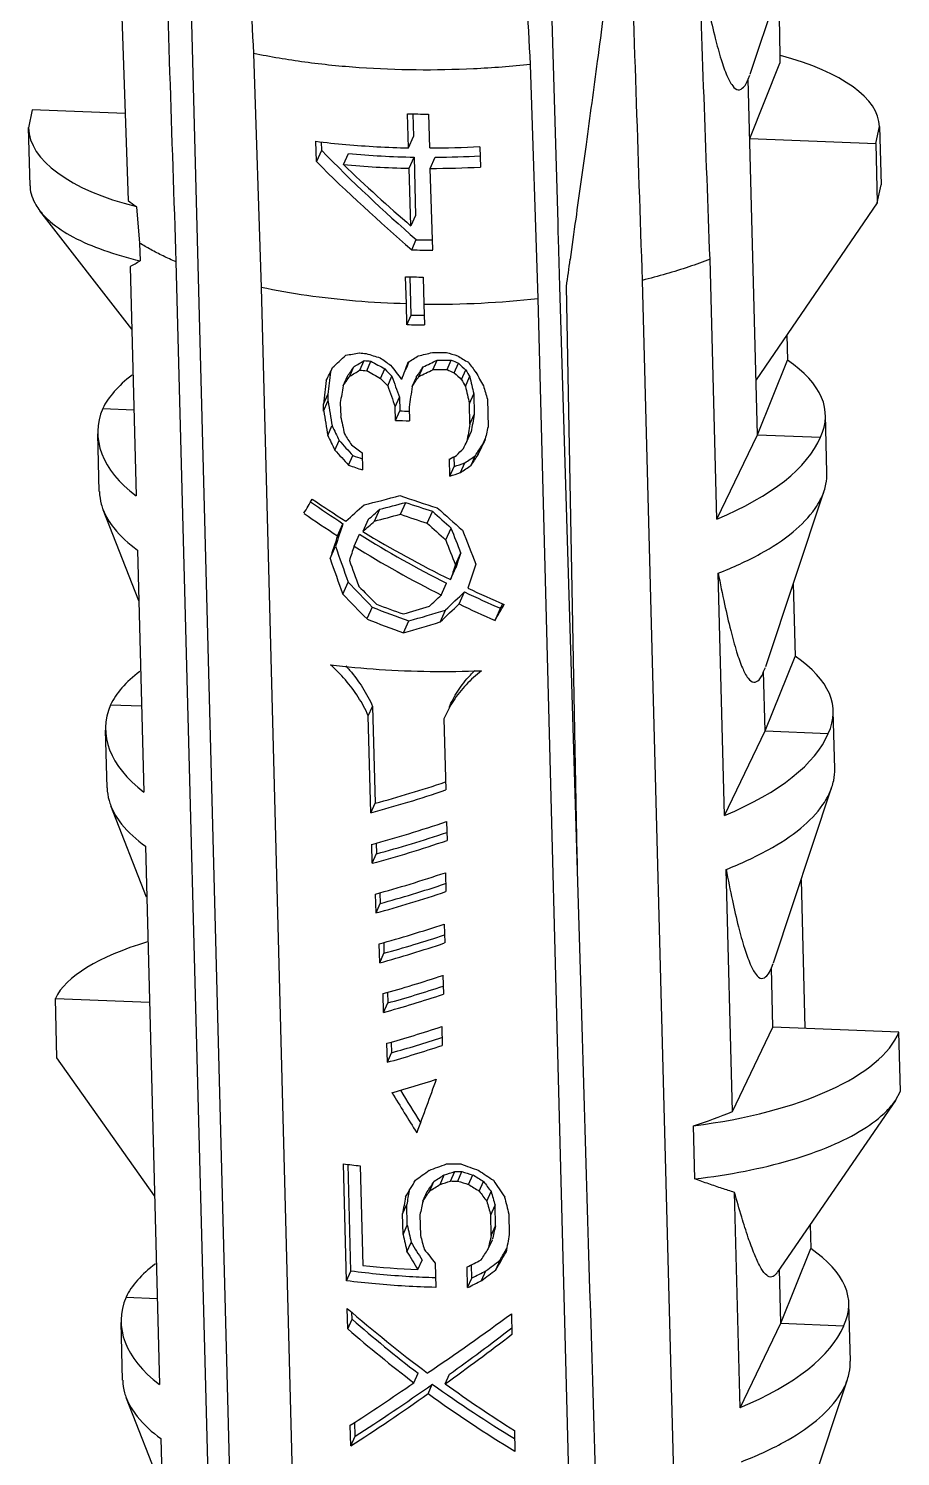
# Model space of a CAD drawing. Header units: millimetres. Extents: x 1366 to 1807, y -424 to -118.
# Drawn here: x 1571.84 to 1578.75, y -408.05 to -396.74 of the extents above; entities that cross this region are included whole.
import ezdxf

# ---------------------------------------------------------------- set-up
doc = ezdxf.new("R2010")
doc.units = ezdxf.units.MM
doc.layers.add('02___PRT_ALL_AXES', color=7, linetype='Continuous')

# ---------------------------------------------------------------- blocks, each defined once
blk = doc.blocks.new('*u50')
at = {"layer": '02___PRT_ALL_AXES', "color": 7, "linetype": 'Continuous'}
for p, q in [((22.846, 13.973), (23.012, 8.4)), ((20.007, 13.848), (20.457, -3.306)), ((24.537, 9.579), (25.001, 10.971)), ((19.541, 10.501), (19.607, 8.577)), ((24.762, 10.254), (24.772, 9.724)), ((20.601, 9.743), (20.661, 7.889)), ((22.856, 7.801), (22.796, 9.655)), ((24.534, 9.069), (24.773, 9.665)), ((24.772, 9.724), (24.773, 9.665)), ((24.521, 9.538), (24.535, 9.572)), ((24.595, 6.722), (24.521, 9.538)), ((18.846, 9.296), (18.819, 9.154)), ((19.583, 9.266), (18.846, 9.296)), ((21.83, 8.995), (21.821, 9.264)), ((21.865, 9.264), (21.869, 9.085)), ((21.989, 9.263), (21.997, 8.994)), ((18.831, 8.694), (18.819, 9.155)), ((21.83, 8.995), (21.869, 9.085)), ((24.534, 9.069), (25.532, 9.029)), ((25.532, 9.029), (25.562, 9.163)), ((25.562, 9.163), (25.574, 8.703)), ((21.099, 8.886), (21.094, 9.047)), ((21.139, 8.975), (21.099, 8.886)), ((21.137, 9.043), (21.139, 8.975)), ((21.314, 8.862), (21.353, 8.951)), ((22.395, 9.004), (22.4, 8.843)), ((25.532, 9.029), (25.544, 8.56)), ((21.835, 8.834), (21.874, 8.921)), ((21.849, 8.376), (21.835, 8.834)), ((21.874, 8.921), (21.886, 8.458)), ((22.002, 8.832), (22.042, 8.92)), ((22.023, 8.186), (22.002, 8.832)), ((25.544, 8.56), (25.574, 8.703)), ((19.636, 7.559), (18.908, 8.496)), ((19.674, 8.529), (19.698, 8.241)), ((25.544, 8.56), (24.584, 7.157)), ((21.886, 8.458), (21.849, 8.376)), ((23.012, 8.4), (23.014, 8.353)), ((21.855, 8.187), (21.891, 8.268)), ((23.014, 8.353), (23.014, 8.325)), ((23.014, 8.325), (23.016, 8.278)), ((23.016, 8.278), (23.027, 7.896)), ((19.698, 8.241), (19.702, 8.1)), ((19.623, 8.053), (19.671, 6.237)), ((20.271, -2.656), (19.989, 8.092)), ((24.273, 6.053), (24.219, 8.113)), ((21.813, 7.759), (21.806, 7.973)), ((21.851, 7.67), (21.843, 7.972)), ((21.946, 7.971), (21.952, 7.756)), ((23.681, 7.945), (23.963, -2.803)), ((20.661, 7.889), (20.943, -2.859)), ((23.167, 3.389), (23.081, 7.897)), ((21.817, 7.594), (21.813, 7.759)), ((21.952, 7.756), (21.957, 7.592)), ((23.138, -2.946), (22.856, 7.801)), ((21.817, 7.594), (21.851, 7.67)), ((24.827, 7.512), (24.832, 7.313)), ((21.364, 7.186), (21.397, 7.262)), ((21.443, 7.234), (21.477, 7.309)), ((21.498, 7.229), (21.531, 7.305)), ((21.608, 7.168), (21.642, 7.243)), ((21.912, 7.184), (21.945, 7.259)), ((22.022, 7.237), (22.056, 7.313)), ((22.135, 7.238), (22.168, 7.314)), ((22.192, 7.212), (22.226, 7.288)), ((24.595, 6.722), (24.832, 7.313)), ((21.312, 7.11), (21.346, 7.186)), ((21.665, 7.11), (21.698, 7.186)), ((21.858, 7.103), (21.892, 7.179)), ((22.25, 7.159), (22.284, 7.235)), ((22.28, 7.105), (22.314, 7.182)), ((21.156, 6.964), (21.19, 7.041)), ((21.19, 7.041), (21.191, 6.987)), ((21.724, 6.944), (21.757, 7.02)), ((21.757, 7.02), (21.76, 6.911)), ((22.312, 6.97), (22.346, 7.046)), ((22.346, 7.046), (22.351, 6.883)), ((19.406, 6.929), (19.653, 6.919)), ((21.157, 6.91), (21.156, 6.964)), ((21.157, 6.91), (21.191, 6.987)), ((21.289, 6.976), (21.292, 6.867)), ((21.727, 6.835), (21.724, 6.944)), ((21.727, 6.835), (21.76, 6.911)), ((21.835, 6.941), (21.838, 6.832)), ((22.316, 6.806), (22.312, 6.97)), ((22.455, 7.003), (22.46, 6.785)), ((21.189, 6.716), (21.223, 6.793)), ((22.316, 6.806), (22.351, 6.883)), ((25.146, 6.422), (25.134, 6.879)), ((19.379, 6.271), (19.367, 6.728)), ((21.245, 6.601), (21.279, 6.677)), ((22.292, 6.669), (22.326, 6.746)), ((24.273, 6.053), (24.595, 6.722)), ((24.595, 6.722), (25.094, 6.703)), ((21.461, 6.58), (21.464, 6.444)), ((22.38, 6.563), (22.414, 6.64)), ((21.355, 6.48), (21.389, 6.557)), ((22.157, 6.394), (22.153, 6.53)), ((22.157, 6.394), (22.191, 6.47)), ((22.189, 6.547), (22.191, 6.47)), ((22.241, 6.422), (22.275, 6.499)), ((22.325, 6.479), (22.359, 6.556)), ((24.66, 4.885), (25.124, 6.277)), ((19.693, 5.406), (19.409, 6.127)), ((21.559, 6.038), (21.601, 6.132)), ((21.765, 6.092), (21.807, 6.186)), ((21.977, 6.021), (22.019, 6.115)), ((21.267, 5.922), (21.31, 6.017)), ((21.51, 6.05), (21.468, 5.955)), ((21.398, 5.839), (21.441, 5.934)), ((22.125, 5.888), (22.167, 5.983)), ((19.682, 5.808), (19.732, 3.89)), ((21.208, 5.742), (21.251, 5.839)), ((22.201, 5.692), (22.243, 5.787)), ((22.162, 5.574), (22.204, 5.669)), ((21.309, 5.459), (21.351, 5.554)), ((22.089, 5.451), (22.131, 5.546)), ((24.335, 3.706), (24.284, 5.625)), ((22.23, 5.382), (22.273, 5.477)), ((24.879, 5.542), (24.894, 4.966)), ((21.542, 5.356), (21.5, 5.262)), ((22.08, 5.238), (22.122, 5.333)), ((22.515, 5.25), (22.558, 5.348)), ((21.79, 5.153), (21.832, 5.247)), ((24.644, 4.845), (24.658, 4.878)), ((24.657, 4.376), (24.894, 4.966)), ((24.657, 4.376), (24.644, 4.845)), ((19.468, 4.582), (19.714, 4.573)), ((21.511, 4.495), (21.545, 4.57)), ((21.545, 4.57), (21.565, 3.802)), ((25.207, 4.075), (25.195, 4.533)), ((21.531, 3.726), (21.511, 4.495)), ((22.117, 4.487), (22.11, 4.471)), ((22.11, 4.471), (22.125, 3.908)), ((19.441, 3.924), (19.429, 4.381)), ((24.335, 3.706), (24.657, 4.376)), ((24.657, 4.376), (25.156, 4.356)), ((24.721, 2.539), (25.185, 3.931)), ((19.754, 3.059), (19.471, 3.781)), ((21.531, 3.726), (21.565, 3.802)), ((22.131, 3.658), (22.135, 3.508)), ((19.744, 3.462), (19.855, -0.804)), ((21.542, 3.327), (21.538, 3.477)), ((21.542, 3.327), (21.575, 3.403)), ((21.573, 3.487), (21.575, 3.403)), ((23.168, 3.342), (23.167, 3.389)), ((23.168, 3.314), (23.168, 3.342)), ((23.169, 3.267), (23.168, 3.314)), ((22.122, 3.251), (22.125, 3.102)), ((24.396, 1.36), (24.346, 3.278)), ((24.94, 3.195), (24.971, 2.019)), ((21.572, 2.933), (21.568, 3.082)), ((21.603, 3.092), (21.605, 3.008)), ((21.572, 2.933), (21.605, 3.008)), ((22.112, 2.845), (22.116, 2.695)), ((21.602, 2.538), (21.598, 2.688)), ((21.602, 2.538), (21.635, 2.614)), ((21.633, 2.698), (21.635, 2.614)), ((24.706, 2.498), (24.719, 2.532)), ((24.718, 2.029), (24.706, 2.498)), ((22.102, 2.439), (22.106, 2.289)), ((21.632, 2.144), (21.628, 2.294)), ((21.663, 2.304), (21.665, 2.22)), ((19.031, 2.256), (19.776, 2.226)), ((19.043, 1.786), (19.031, 2.256)), ((21.632, 2.144), (21.665, 2.22)), ((22.093, 2.033), (22.097, 1.883)), ((24.396, 1.36), (24.718, 2.029)), ((25.716, 1.989), (24.718, 2.029)), ((25.728, 1.52), (25.716, 1.989)), ((21.662, 1.75), (21.658, 1.9)), ((21.662, 1.75), (21.695, 1.825)), ((21.693, 1.91), (21.695, 1.825)), ((19.816, 0.692), (19.043, 1.786)), ((25.688, 1.448), (25.728, 1.52)), ((25.688, 1.448), (24.751, 0.085)), ((24.099, 0.826), (24.088, 1.247)), ((21.338, 0.018), (21.314, 0.944)), ((21.372, 0.095), (21.35, 0.94)), ((21.447, 0.929), (21.468, 0.139)), ((21.998, 0.73), (22.031, 0.805)), ((22.08, 0.782), (22.113, 0.858)), ((22.163, 0.809), (22.196, 0.884)), ((22.219, 0.809), (22.252, 0.884)), ((22.304, 0.782), (22.338, 0.858)), ((22.39, 0.729), (22.424, 0.805)), ((21.944, 0.65), (21.978, 0.725)), ((22.449, 0.649), (22.484, 0.725)), ((24.458, -0.987), (24.413, 0.719)), ((21.782, 0.548), (21.815, 0.624)), ((21.82, 0.46), (21.815, 0.624)), ((22.481, 0.541), (22.515, 0.618)), ((22.519, 0.454), (22.515, 0.618)), ((21.786, 0.385), (21.782, 0.548)), ((21.786, 0.385), (21.82, 0.46)), ((21.92, 0.542), (21.924, 0.378)), ((22.485, 0.377), (22.481, 0.541)), ((22.485, 0.377), (22.519, 0.454)), ((22.624, 0.547), (22.628, 0.384)), ((25.012, 0.464), (25.017, 0.273)), ((22.459, 0.267), (22.494, 0.344)), ((21.817, 0.247), (21.851, 0.322)), ((24.78, -0.318), (25.017, 0.273)), ((21.903, 0.107), (21.937, 0.182)), ((22.04, 0.157), (22.045, -0.034)), ((22.297, -0.036), (22.293, 0.128)), ((22.331, 0.04), (22.328, 0.145)), ((22.521, 0.106), (22.555, 0.183)), ((21.338, 0.018), (21.372, 0.095)), ((22.297, -0.036), (22.331, 0.04)), ((22.409, 0.021), (22.443, 0.097)), ((24.78, -0.318), (24.769, 0.111)), ((19.591, -0.111), (19.837, -0.121)), ((21.348, -0.363), (21.344, -0.2)), ((25.331, -0.618), (25.319, -0.161)), ((19.564, -0.769), (19.552, -0.312)), ((21.348, -0.363), (21.382, -0.286)), ((21.382, -0.286), (21.381, -0.231)), ((22.645, -0.243), (22.649, -0.406)), ((24.458, -0.987), (24.78, -0.318)), ((24.78, -0.318), (25.279, -0.338)), ((21.872, -0.789), (21.905, -0.714)), ((22.121, -0.798), (22.154, -0.722)), ((24.845, -2.155), (25.308, -0.763)), ((21.984, -0.876), (22.018, -0.801)), ((19.877, -1.634), (19.594, -0.913)), ((21.372, -1.29), (21.368, -1.126)), ((21.407, -1.213), (21.404, -1.103)), ((19.867, -1.232), (19.899, -2.452)), ((21.372, -1.29), (21.407, -1.213)), ((22.669, -1.169), (22.673, -1.333))]:
    blk.add_line(p, q, dxfattribs=at)
for centre, radius, start, end in [((21.98, 17.035), 7.772, 268.8257, 270.0627), ((21.998, 15.702), 6.782, 264.5454, 268.9511), ((21.988, 16.824), 7.83, 270.0699, 272.9829), ((21.978, 16.142), 7.31, 264.7832, 268.8726), ((21.992, 16.649), 7.817, 270.074, 272.9921), ((22.007, 16.101), 7.18, 270.2785, 273.1203), ((22.024, 15.382), 7.116, 268.9277, 269.9713), ((22.011, 15.858), 7.673, 268.8375, 270.0909), ((13.781, 17.881), 11.433, 300.7279, 301.1876), ((-52.951, 19.056), 76.846, 351.65083, 351.81228), ((22.016, 15.587), 7.616, 268.4202, 269.4683), ((22.024, 15.427), 7.671, 269.467, 276.2288), ((22.027, 15.178), 7.586, 268.4209, 269.4732), ((22.039, 14.721), 7.053, 268.4735, 269.3177), ((22.005, 14.388), 7.041, 265.3944, 265.8378), ((22.033, 15.079), 7.705, 269.8911, 270.7286), ((22.021, 13.801), 6.514, 265.2141, 265.6929), ((22.049, 14.486), 7.173, 270.054, 270.955), ((22.008, 14.241), 7.03, 265.3941, 265.8381), ((22.037, 14.938), 7.7, 269.8908, 270.7288), ((22.055, 13.835), 6.93, 267.5606, 268.1666), ((22.043, 14.295), 7.466, 267.5719, 268.4215), ((22.126, 7.42), 6.526, 262.8517, 264.0325), ((22.202, 8.625), 7.68, 269.4722, 270.3097), ((22.205, 8.485), 7.676, 269.6811, 270.1001), ((22.218, 8.032), 7.147, 269.8283, 270.2788), ((22.202, 7.216), 7.115, 264.0752, 267.5907)]:
    blk.add_arc(centre, radius, start, end, dxfattribs=at)
for centre, major_axis, ratio, start_param, end_param in [((23.377, 9.115), (2.185, 0.047), 0.348979, 6.284974, 7.150363), ((20.841, 9.216), (2.023, 0.063), 0.396825, 3.139661, 4.084631), ((22.183, 9.397), (2.647, -2.513), 0.282901, 4.584245, 4.868069), ((22.104, 9.468), (2.866, -2.721), 0.282801, -1.653922, -1.392542), ((22.098, 9.66), (2.872, -2.743), 0.281673, -1.574947, -1.391894), ((22.189, 9.163), (2.893, 0.09), 0.396825, -2.686012, -2.637238), ((22.206, 8.497), (2.853, 0.843), 0.310534, -1.972146, -1.933025), ((22.21, 8.365), (2.887, -0.744), 0.388785, -1.720132, -1.681227), ((22.209, 8.381), (2.853, 0.843), 0.310536, -1.767811, -1.728862), ((22.204, 8.581), (2.881, -1.016), 0.382807, -1.461672, -1.432207), ((22.185, 9.306), (2.738, 5.604), 0.007033, -1.962015, -1.942239), ((22.198, 8.797), (2.794, 2.884), 0.104653, -2.030889, -1.991546), ((22.198, 8.793), (2.575, 3.936), 0.038318, -1.966151, -1.945026), ((22.207, 8.482), (2.614, 1.855), 0.181698, -2.010998, -1.979427), ((22.215, 8.17), (2.665, -1.437), 0.359171, 4.649185, 4.691041), ((22.211, 8.312), (2.854, -2.053), 0.327296, -1.548095, -1.518965), ((22.216, 8.106), (-2.648, 2.808), 0.262119, 1.631234, 1.652125), ((22.212, 8.281), (-2.863, 3.957), 0.20909, 1.675365, 1.704482), ((22.215, 8.144), (2.701, 6.986), 0.007727, -4.587482, -4.568066), ((22.215, 8.144), (2.512, 6.496), 0.007727, -4.578806, -4.569024), ((22.211, 8.31), (2.812, 1.995), 0.181696, -1.835486, -1.806337), ((22.219, 8.003), (2.575, 3.936), 0.038318, -1.756643, -1.735735), ((22.215, 8.175), (2.626, 1.437), 0.231049, -1.798523, -1.756612), ((22.206, 8.51), (2.665, -1.437), 0.35917, -1.393248, -1.372101), ((22.2, 8.738), (2.854, -2.053), 0.327295, -1.333765, -1.304151), ((22.2, 8.732), (-2.648, 2.808), 0.262119, 1.851276, 1.872501), ((22.188, 9.199), (-2.875, 4.422), 0.187792, -4.392486, -4.372646), ((22.25, 6.816), (2.884, 0.062), 0.348979, -0.17385, 0.454199), ((22.25, 6.816), (2.884, 0.062), 0.348979, 2.695806, 2.967743), ((22.111, 12.125), (2.352, 19.564), 0.017507, -4.453274, -4.443356), ((22.111, 12.125), (2.187, 18.191), 0.017507, 1.845971, 1.856111), ((22.198, 8.793), (2.77, 4.234), 0.038318, -1.954511, -1.9349), ((22.207, 8.482), (2.812, 1.995), 0.181698, -2.000872, -1.97155), ((22.215, 8.17), (2.866, -1.546), 0.359171, -1.627608, -1.588703), ((22.216, 8.106), (-2.848, 3.02), 0.262119, -4.64851, -4.629087), ((22.22, 7.959), (-2.796, 7.993), 0.088552, 1.636679, 1.657558), ((22.219, 8.003), (2.77, 4.234), 0.038318, -1.759801, -1.740365), ((22.215, 8.175), (2.825, 1.545), 0.231049, -1.803153, -1.764203), ((22.206, 8.51), (2.866, -1.546), 0.35917, -1.403839, -1.38421), ((22.2, 8.732), (-2.848, 3.02), 0.262119, -4.444019, -4.424329), ((22.187, 9.231), (-2.917, 5.812), 0.140242, -4.419011, -4.40914), ((22.187, 9.231), (-2.712, 5.404), 0.140242, -4.405367, -4.394723), ((22.146, 10.809), (-2.952, 13.192), 0.048134, -4.444625, -4.433957), ((22.18, 9.503), (-2.917, 5.812), 0.140242, -4.379411, -4.359484), ((22.159, 10.289), (2.506, 13.962), 0.019726, -4.479113, -4.469286), ((22.22, 7.959), (-3.007, 8.597), 0.088552, -4.644533, -4.62512), ((22.233, 7.475), (2.428, 16.762), 0.018767, -4.6875, -4.677788), ((22.146, 10.809), (-3.174, 14.187), 0.048134, -4.459042, -4.449153), ((22.145, 10.828), (-3.092, 11.39), 0.062886, -4.397073, -4.387074), ((22.25, 6.816), (2.883, 0.09), 0.396825, 9.247244, 9.875293), ((22.33, 3.797), (-3.332, 19.79), 0.032283, 1.407435, 1.417352), ((22.33, 3.797), (-3.098, 18.401), 0.032283, 1.391153, 1.401855), ((22.256, 6.616), (-2.712, 5.404), 0.140241, 1.467854, 1.489185), ((22.281, 5.633), (-3.174, 14.187), 0.048134, 1.472928, 1.482755), ((22.295, 5.113), (2.506, 13.962), 0.019726, 1.452794, 1.462684), ((22.295, 5.113), (2.33, 12.982), 0.019726, 1.437598, 1.448266), ((22.256, 6.616), (-2.917, 5.812), 0.140241, 1.483351, 1.503126), ((22.242, 7.125), (-2.648, 2.808), 0.262119, 7.767054, 7.809456), ((22.242, 7.129), (-2.875, 4.422), 0.187792, 1.539422, 1.559033), ((22.261, 6.419), (2.546, 5.211), 0.007033, -1.524823, -1.515616), ((22.295, 5.094), (2.584, 11.166), 0.019452, 1.423289, 1.433289), ((22.25, 6.816), (2.883, 0.09), 0.396825, -0.805583, -0.177534), ((22.242, 7.125), (-2.848, 3.02), 0.262119, 1.497809, 1.537152), ((22.234, 7.44), (2.854, -2.053), 0.327295, -1.635818, -1.606496), ((22.241, 7.19), (2.794, 2.884), 0.104652, -1.689531, -1.669841), ((22.254, 6.691), (2.738, 5.604), 0.007033, -1.581192, -1.571321), ((22.253, 6.723), (2.77, 4.234), 0.038318, -1.603233, -1.583393), ((22.253, 6.723), (2.575, 3.936), 0.038318, -1.588037, -1.566625), ((22.261, 6.419), (2.738, 5.604), 0.007033, -1.541591, -1.521664), ((22.234, 7.425), (2.887, -0.744), 0.388785, -1.77875, -1.739629), ((22.234, 7.425), (2.684, -0.692), 0.388785, 4.493554, 4.521635), ((22.235, 7.412), (2.825, 1.545), 0.231051, -1.7251, -1.705471), ((22.237, 7.341), (2.643, 1.007), 0.284341, -1.695934, -1.664185), ((22.241, 7.184), (2.812, 1.995), 0.181698, -1.69882, -1.669205), ((22.241, 7.184), (2.614, 1.855), 0.181698, -1.685945, -1.654009), ((22.237, 7.341), (2.843, 1.083), 0.284341, -1.706524, -1.677059), ((22.237, 7.312), (2.844, 1.038), 0.289335, -1.945211, -1.843099), ((22.237, 7.312), (2.883, -0.965), 0.384288, 4.675947, 4.778059), ((22.208, 8.427), (2.757, 4.822), 0.021902, -2.061964, -2.035469), ((22.254, 6.688), (2.613, -1.494), 0.353898, -1.838536, -1.733227), ((22.249, 6.849), (2.864, -1.637), 0.353898, 4.495385, 4.592881), ((22.233, 7.494), (2.797, 2.759), 0.113666, -2.007905, -1.954442), ((22.238, 7.295), (2.551, 2.517), 0.113666, -1.969998, -1.932989), ((22.241, 7.164), (2.595, 0.947), 0.289335, -1.923758, -1.843099), ((22.241, 7.164), (2.63, -0.881), 0.384288, -1.607238, -1.526579), ((22.238, 7.295), (2.598, -2.633), 0.270719, 4.899046, 4.953844), ((22.233, 7.494), (2.847, -2.886), 0.270719, -1.362687, -1.294781), ((22.254, 6.688), (2.864, -1.637), 0.353898, -1.814295, -1.715613), ((22.209, 8.4), (2.439, 7.284), 0.013282, -4.374798, -4.348697), ((22.238, 7.295), (2.797, 2.759), 0.113666, -1.959634, -1.9259), ((22.241, 7.164), (2.844, 1.038), 0.289335, -1.916669, -1.843099), ((22.241, 7.164), (2.883, -0.965), 0.384288, -1.607238, -1.533668), ((22.238, 7.295), (2.847, -2.886), 0.270719, -1.391228, -1.341287), ((22.209, 8.4), (2.674, 7.985), 0.013282, -4.392412, -4.368693), ((22.254, 6.688), (2.613, -1.494), 0.353898, 4.602048, 4.866123), ((22.249, 6.849), (2.864, -1.637), 0.353898, 4.641151, 4.88194), ((22.22, 7.954), (-2.994, 8.204), 0.093682, -4.492111, -4.467381), ((22.22, 7.954), (-2.731, 7.485), 0.093682, 1.803021, 1.83018), ((22.209, 8.4), (-2.994, 8.204), 0.093682, -4.445605, -4.41102), ((22.294, 5.138), (-2.731, 7.485), 0.093682, 1.442965, 1.481014), ((22.22, 7.954), (2.674, 7.985), 0.013282, -4.439811, -4.425053), ((22.254, 6.688), (2.864, -1.637), 0.353898, -1.668214, -1.427425), ((22.283, 5.583), (2.439, 7.284), 0.013282, 1.547273, 1.563483), ((22.294, 5.138), (-2.994, 8.204), 0.093682, 1.46296, 1.497545), ((22.283, 5.583), (-2.994, 8.204), 0.093682, 1.519321, 1.544051), ((22.283, 5.583), (2.674, 7.985), 0.013282, 1.561649, 1.576406), ((22.294, 5.138), (2.674, 7.985), 0.013282, 1.505288, 1.529007), ((22.271, 6.044), (2.598, -2.633), 0.270719, 4.631838, 4.706417), ((22.271, 6.044), (2.847, -2.886), 0.270719, -1.634816, -1.566911), ((22.265, 6.243), (2.847, -2.886), 0.270719, -1.588311, -1.538369), ((22.265, 6.243), (2.797, 2.759), 0.113666, -1.778759, -1.745025), ((22.271, 6.044), (2.551, 2.517), 0.113666, -1.74036, -1.681656), ((22.254, 6.688), (2.613, -1.494), 0.353898, 4.91913, 5.026476), ((22.249, 6.849), (2.864, -1.637), 0.353898, 4.929338, 5.028021), ((22.266, 6.225), (2.63, -0.881), 0.384288, 4.563977, 4.675947), ((22.262, 6.374), (2.883, -0.965), 0.384288, -1.680809, -1.607238), ((22.262, 6.374), (2.844, 1.038), 0.289335, -1.843099, -1.769528), ((22.266, 6.225), (2.595, 0.947), 0.289335, 4.440087, 4.552057), ((22.271, 6.044), (2.797, 2.759), 0.113666, -1.750218, -1.696755), ((22.254, 6.688), (2.864, -1.637), 0.353898, -1.379155, -1.281659), ((22.295, 5.111), (2.757, 4.822), 0.021902, -1.529328, -1.502833), ((22.295, 5.111), (2.515, 4.399), 0.021902, -1.504378, -1.496519), ((22.266, 6.225), (2.883, -0.965), 0.384288, -1.70935, -1.607238), ((22.266, 6.225), (2.844, 1.038), 0.289335, -1.843099, -1.740987), ((22.312, 4.469), (2.884, 0.062), 0.348979, -0.17385, 0.454199), ((22.312, 4.469), (2.884, 0.062), 0.348979, 2.695806, 2.967743), ((22.312, 4.469), (2.883, 0.09), 0.396825, 9.247244, 9.875293), ((22.312, 4.469), (2.883, 0.09), 0.396825, -0.805583, -0.177534), ((22.301, 4.883), (2.642, 1.042), 0.279989, 4.321679, 4.535253), ((22.301, 4.883), (2.841, 1.121), 0.279989, -1.953514, -1.742597), ((22.308, 4.633), (2.841, 1.121), 0.279989, -1.953514, -1.742597), ((22.312, 4.483), (2.841, 1.121), 0.279989, -1.953514, -1.742597), ((22.312, 4.483), (2.642, 1.042), 0.279989, 4.321679, 4.535253), ((22.318, 4.234), (2.841, 1.121), 0.279989, -1.94646, -1.749652), ((22.322, 4.084), (2.841, 1.121), 0.279989, -1.94646, -1.749652), ((22.322, 4.084), (2.642, 1.042), 0.279989, 4.329271, 4.527664), ((22.329, 3.834), (2.841, 1.121), 0.279989, -1.939411, -1.756701), ((22.332, 3.684), (2.642, 1.042), 0.279989, 4.336858, 4.520079), ((21.026, 2.176), (2.023, 0.043), 0.348979, 2.23888, 2.967743), ((22.332, 3.684), (2.841, 1.121), 0.279989, -1.939411, -1.756701), ((22.339, 3.434), (2.841, 1.121), 0.279989, -1.932366, -1.763746), ((22.343, 3.285), (2.841, 1.121), 0.279989, -1.932366, -1.763746), ((22.343, 3.285), (2.642, 1.042), 0.279989, 4.344439, 4.5125), ((22.35, 3.035), (2.841, 1.121), 0.279989, -1.925326, -1.770786), ((22.353, 2.885), (2.642, 1.042), 0.279989, 4.352015, 4.504924), ((23.562, 2.075), (2.184, 0.068), 0.396825, -1.339942, -0.177534), ((22.353, 2.885), (2.841, 1.121), 0.279989, -1.925326, -1.770786), ((22.36, 2.635), (2.841, 1.121), 0.279989, -1.914464, -1.789667), ((22.37, 2.263), (2.692, 7.316), 0.009896, -4.620093, -4.561705), ((22.37, 2.263), (-2.887, 4.841), 0.17112, -4.658404, -4.591996), ((22.37, 2.263), (-2.684, 4.502), 0.17112, -4.650925, -4.593327), ((22.373, 2.122), (2.883, 0.09), 0.396825, -0.946448, -0.805583), ((22.378, 1.932), (2.835, 1.27), 0.262889, -1.823371, -1.774763), ((22.373, 2.157), (2.876, -1.231), 0.374887, -1.456067, -1.407027), ((22.379, 1.918), (2.76, 4.688), 0.025171, -1.822456, -1.793333), ((22.379, 1.901), (2.807, 2.217), 0.159569, -1.871881, -1.833054), ((22.385, 1.669), (2.575, 3.936), 0.038318, -1.787971, -1.767089), ((22.383, 1.745), (2.614, 1.855), 0.181697, -1.833062, -1.801708), ((22.382, 1.802), (2.843, 1.083), 0.284342, -1.784576, -1.755376), ((22.382, 1.802), (2.643, 1.007), 0.284342, -1.779947, -1.748528), ((22.377, 1.989), (2.881, -1.016), 0.382807, -1.491015, -1.461671), ((22.377, 1.989), (2.679, -0.945), 0.382807, -1.482678, -1.45108), ((22.374, 2.119), (2.653, -1.909), 0.327295, -1.352641, -1.320892), ((22.368, 2.322), (2.85, -2.299), 0.310451, -1.319224, -1.279701), ((22.363, 2.512), (-2.673, 4.111), 0.187792, -4.409225, -4.387958), ((22.354, 2.854), (-2.888, 4.885), 0.1695, -4.38388, -4.354023), ((22.37, 2.253), (2.506, 13.962), 0.019726, -4.596162, -4.586449), ((22.37, 2.253), (2.33, 12.982), 0.019726, -4.591325, -4.583008), ((22.385, 1.669), (2.77, 4.234), 0.038318, -1.788929, -1.769513), ((22.383, 1.745), (2.812, 1.995), 0.181697, -1.835486, -1.806338), ((22.374, 2.119), (2.854, -2.053), 0.327295, -1.363231, -1.333766), ((22.363, 2.512), (-2.875, 4.422), 0.187792, -4.4221, -4.402375), ((22.329, 3.827), (-2.875, 10.59), 0.062886, -4.432311, -4.421643), ((22.296, 5.061), (-3.174, 14.187), 0.048134, -4.409386, -4.399387), ((22.388, 1.58), (2.584, 11.166), 0.019452, -4.624434, -4.614729), ((22.329, 3.827), (-3.092, 11.39), 0.062886, -4.446729, -4.436839), ((22.408, 0.811), (-2.952, 13.192), 0.048134, -4.696536, -4.686088), ((22.449, -0.762), (2.403, 10.382), 0.019452, 1.457859, 1.468528), ((22.408, 0.811), (-3.174, 14.187), 0.048134, -4.693095, -4.683382), ((22.39, 1.484), (-3.092, 11.39), 0.062886, -4.63224, -4.622535), ((22.449, -0.762), (2.584, 11.166), 0.019452, 1.473055, 1.482945), ((22.481, -1.996), (2.506, 13.962), 0.019726, 1.403028, 1.413028), ((22.399, 1.147), (-2.888, 4.885), 0.1695, -4.628018, -4.598896), ((22.399, 1.147), (-2.685, 4.542), 0.1695, -4.630725, -4.599403), ((22.393, 1.389), (-2.863, 3.957), 0.20909, -4.578704, -4.549576), ((22.415, 0.553), (2.77, 4.234), 0.038318, -1.632847, -1.613123), ((22.424, 0.211), (2.76, 4.688), 0.025171, -1.578317, -1.54846), ((22.424, 0.211), (2.566, 4.359), 0.025171, -1.562338, -1.541578), ((22.435, -0.224), (2.884, 0.062), 0.348979, -0.17385, 0.454199), ((22.435, -0.224), (2.884, 0.062), 0.348979, 2.695806, 2.967743), ((22.402, 1.024), (2.825, 1.545), 0.231048, -1.734894, -1.695635), ((22.41, 0.743), (2.61, 2.062), 0.159568, -1.683514, -1.640885), ((22.407, 0.861), (2.825, 1.545), 0.231049, -1.734893, -1.695635), ((22.407, 0.861), (2.626, 1.437), 0.231049, -1.725057, -1.68276), ((22.41, 0.743), (2.807, 2.217), 0.159568, -1.696388, -1.656865), ((22.435, -0.224), (2.883, 0.09), 0.396825, 9.247244, 9.875293), ((22.419, 0.387), (2.85, -2.268), 0.312649, 4.581369, 4.806174), ((22.423, 0.225), (2.65, -2.102), 0.313112, -1.718465, -1.518174), ((22.42, 0.336), (2.809, 2.106), 0.170398, -1.853955, -1.618493), ((22.435, -0.224), (2.883, 0.09), 0.396825, -0.805583, -0.177534), ((22.423, 0.225), (2.85, -2.261), 0.313112, -1.702182, -1.516201), ((22.425, 0.153), (2.807, 2.182), 0.162937, -1.804429, -1.617531), ((22.425, 0.153), (2.61, 2.029), 0.162937, -1.7998, -1.612045), ((22.42, 0.333), (2.807, 2.182), 0.162937, -2.077798, -1.891816), ((22.425, 0.171), (2.807, 2.188), 0.162348, -2.07771, -1.852905), ((22.425, 0.171), (2.61, 2.035), 0.162348, -2.093992, -1.851947), ((22.423, 0.223), (2.852, -2.177), 0.318882, -1.482147, -1.246686), ((22.423, 0.223), (2.651, -2.024), 0.318882, -1.48119, -1.2412), ((22.418, 0.406), (2.85, -2.261), 0.313112, -1.428814, -1.241916)]:
    blk.add_ellipse(centre, major_axis=major_axis, ratio=ratio, start_param=start_param, end_param=end_param, dxfattribs=at)
for points, start_tangent, end_tangent in [([(24.219, 8.113), (24.124, 10.683), (24.027, 13.321), (23.929, 16.025)], (-0.0374, 0.9993), (-0.035909, 0.999355)), ([(20.434, 12.944), (20.49, 11.866), (20.546, 10.799), (20.601, 9.743)], (0.052021, -0.998646), (0.052576, -0.998617)), ([(22.796, 9.655), (22.741, 10.711), (22.685, 11.779), (22.629, 12.857)], (-0.052576, 0.998617), (-0.052021, 0.998646)), ([(19.989, 8.092), (19.939, 9.591), (19.889, 11.101), (19.838, 12.624)], (-0.033438, 0.999441), (-0.033205, 0.999449)), ([(23.53, 12.477), (23.581, 10.954), (23.631, 9.444), (23.681, 7.945)], (0.033205, -0.999449), (0.033438, -0.999441)), ([(23.112, 8.111), (23.157, 8.429), (23.239, 9.022), (23.328, 9.682), (23.425, 10.413), (23.53, 11.22), (23.564, 11.48)], (0.142458, 0.989801), (0.128348, 0.991729)), ([(24.161, 10.318), (24.211, 10.073), (24.26, 9.864), (24.307, 9.695), (24.353, 9.567), (24.399, 9.486), (24.443, 9.454), (24.484, 9.475), (24.521, 9.538)], (0.189081, -0.981962), (0.391809, 0.920047)), ([(22.796, 9.655), (22.345, 9.621), (21.889, 9.612), (21.439, 9.63), (21.007, 9.674), (20.601, 9.743)], (-0.994335, -0.106296), (-0.979023, 0.20375)), ([(21.094, 9.047), (21.334, 9.022), (21.579, 9.004), (21.83, 8.995)], (0.992364, -0.123347), (0.99979, -0.020477)), ([(18.831, 8.694), (18.831, 8.684), (18.876, 8.544), (18.908, 8.496)], (0.023525, -0.999723), (0.612769, -0.790262)), ([(18.908, 8.496), (18.99, 8.411), (19.17, 8.29), (19.411, 8.185), (19.702, 8.1)], (0.612769, -0.790262), (0.973292, -0.229571)), ([(19.989, 8.092), (19.884, 8.139), (19.787, 8.189), (19.698, 8.241)], (-0.921434, 0.388535), (-0.847587, 0.530656)), ([(24.219, 8.113), (24.051, 8.052), (23.871, 7.996), (23.681, 7.945)], (-0.931814, -0.362935), (-0.970916, -0.23942)), ([(21.813, 7.759), (21.41, 7.781), (21.024, 7.825), (20.661, 7.889)], (-0.99962, 0.027574), (-0.97818, 0.207762)), ([(23.027, 7.896), (23.194, 2.307), (23.369, -3.495)], (0.02988, -0.999553), (0.030087, -0.999547)), ([(25.124, 6.277), (25.138, 6.33), (25.145, 6.422)], (0.316339, 0.948646), (-0.026945, 0.999637)), ([(19.38, 6.271), (19.395, 6.171), (19.409, 6.127)], (0.026945, -0.999637), (0.364711, -0.931121)), ([(24.284, 5.625), (24.619, 5.78), (24.878, 5.952), (25.052, 6.138), (25.124, 6.277)], (0.931814, 0.362935), (0.316339, 0.948646)), ([(19.409, 6.127), (19.494, 5.984), (19.682, 5.808)], (0.364711, -0.931121), (0.809146, -0.587608)), ([(24.284, 5.625), (24.334, 5.379), (24.383, 5.171), (24.43, 5.001), (24.476, 4.874), (24.522, 4.792), (24.566, 4.761), (24.608, 4.781), (24.644, 4.845)], (0.189081, -0.981962), (0.391809, 0.920047)), ([(21.21, 4.9), (21.597, 4.863), (22.001, 4.847), (22.407, 4.852)], (0.992213, -0.124551), (0.999205, 0.039861)), ([(21.511, 4.495), (21.431, 4.643), (21.329, 4.779), (21.21, 4.9)], (-0.403547, 0.914959), (-0.747796, 0.663929)), ([(21.333, 4.89), (21.363, 4.856), (21.465, 4.719), (21.545, 4.57)], (0.67845, -0.734647), (0.402673, -0.915344)), ([(22.407, 4.852), (22.286, 4.741), (22.185, 4.613), (22.117, 4.487)], (-0.788125, -0.615516), (-0.405847, -0.913941)), ([(22.151, 4.563), (22.219, 4.689), (22.32, 4.818), (22.355, 4.854)], (0.405863, 0.913934), (0.715742, 0.698364)), ([(25.185, 3.931), (25.199, 3.983), (25.207, 4.075)], (0.316339, 0.948646), (-0.026945, 0.999637)), ([(19.441, 3.924), (19.456, 3.824), (19.471, 3.781)], (0.026945, -0.999637), (0.364711, -0.931121)), ([(24.346, 3.278), (24.68, 3.433), (24.939, 3.606), (25.114, 3.791), (25.185, 3.931)], (0.931814, 0.362935), (0.316339, 0.948646)), ([(19.471, 3.781), (19.555, 3.637), (19.744, 3.462)], (0.364711, -0.931121), (0.809146, -0.587608)), ([(24.346, 3.278), (24.396, 3.032), (24.444, 2.824), (24.492, 2.655), (24.538, 2.527), (24.584, 2.445), (24.628, 2.414), (24.669, 2.435), (24.706, 2.498)], (0.189081, -0.981962), (0.391809, 0.920047)), ([(24.099, 0.826), (24.497, 0.888), (24.861, 0.976), (25.177, 1.088), (25.433, 1.219), (25.619, 1.365), (25.688, 1.448)], (0.99346, 0.114185), (0.566752, 0.823888)), ([(24.413, 0.719), (24.314, 0.75), (24.209, 0.786), (24.099, 0.826)], (-0.957753, 0.287592), (-0.936406, 0.350919)), ([(24.749, 0.081), (24.736, 0.065), (24.699, 0.048), (24.659, 0.07), (24.616, 0.131), (24.571, 0.229), (24.522, 0.36), (24.47, 0.523), (24.413, 0.719)], (-0.570351, -0.821401), (-0.268233, 0.963354)), ([(22.045, -0.034), (21.804, -0.024), (21.569, -0.007), (21.338, 0.018)], (-0.999715, 0.023893), (-0.992213, 0.124551)), ([(22.043, 0.042), (21.838, 0.051), (21.602, 0.069), (21.372, 0.095)], (-0.999615, 0.027742), (-0.991322, 0.131457)), ([(25.308, -0.763), (25.322, -0.71), (25.33, -0.618)], (0.316339, 0.948646), (-0.026945, 0.999637)), ([(19.565, -0.769), (19.579, -0.869), (19.594, -0.913)], (0.026945, -0.999637), (0.364711, -0.931121)), ([(24.469, -1.415), (24.803, -1.261), (25.062, -1.088), (25.237, -0.902), (25.308, -0.763)], (0.931814, 0.362935), (0.316339, 0.948646)), ([(19.594, -0.913), (19.679, -1.056), (19.867, -1.232)], (0.364711, -0.931121), (0.809146, -0.587608))]:
    blk.add_spline(points, degree=3, dxfattribs=dict(at, start_tangent=start_tangent, end_tangent=end_tangent))

msp = doc.modelspace()

# ---------------------------------------------------------------- block references
msp.add_blockref('*u50', (1553.026, -406.676))

doc.saveas('drawing.dxf')
